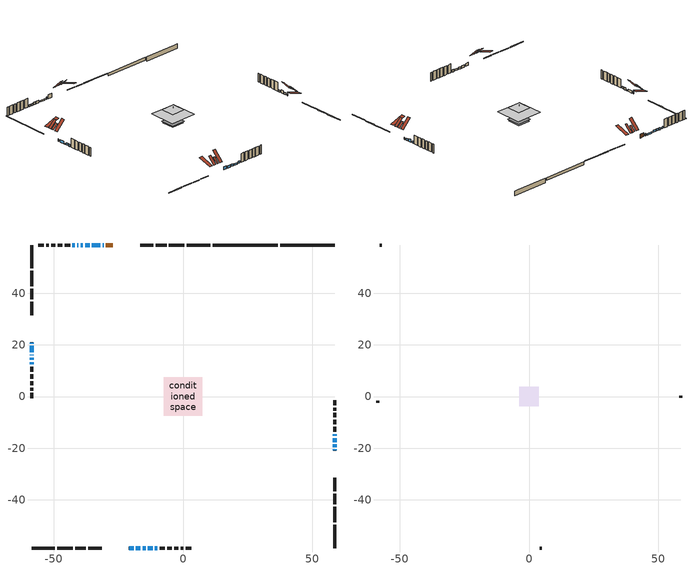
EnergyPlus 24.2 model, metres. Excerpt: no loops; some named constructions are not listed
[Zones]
conditioned space
 floor adiabatic (AdiabaticFloorConstruction): -7.46,-7.46 -7.46,7.46 7.46,7.46 7.46,-7.46 z2.75
 floor foundation (Slab1 construction): -3.57,-3.57 -3.57,3.57 3.57,3.57 3.57,-3.57 z-2.13
 floor foundation (Slab1 construction 1): -3.91,-3.91 -3.91,3.91 3.91,3.91 3.91,-3.91 z-1.22
 wall outside (RimJoist1 construction): 10.52,58.71 1.49,58.71 / -58.71,-58.71 -49.68,-58.71 / -58.71,58.71 -58.71,49.68 / 58.71,-58.71 58.71,-49.68 z0.31:0.61
 wall outside (RimJoist2 construction): 0.56,58.71 -5.44,58.71 / -48.75,-58.71 -42.75,-58.71 / -58.71,48.75 -58.71,42.75 / 58.71,-48.75 58.71,-42.75 z0.31:0.61
 wall outside (RimJoist3 construction): -6.36,58.71 -10.52,58.71 / -41.82,-58.71 -37.67,-58.71 / -58.71,41.82 -58.71,37.67 / 58.71,-41.82 58.71,-37.67 z0.31:0.61
 wall outside (RimJoist4 construction): -11.45,58.71 -16.63,58.71 / -36.74,-58.71 -31.55,-58.71 / -58.71,36.74 -58.71,31.55 / 58.71,-36.74 58.71,-31.55 z0.31:0.61
 wall outside (AdiabaticWallConstruction 1): -27.26,58.71 -29.85,58.71 z0.31:2.34
 wall outside (AdiabaticWallConstruction): 58.71,-20.93 58.71,-20.52 / -40.5,58.71 -41.01,58.71 / 58.71,-15.3 58.71,-14.59 / -41.94,58.71 -42.86,58.71 z0.31:1.38; -30.77,58.71 -31.19,58.71 / -58.71,20.93 -58.71,20.51 / -36.2,58.71 -37.83,58.71 / -38.76,58.71 -39.57,58.71 / -58.71,19.58 -58.71,17.14 / -18.22,-58.71 -16.59,-58.71 / -58.71,13.33 -58.71,12.51 / -10.86,-58.71 -10.02,-58.71 z0.31:1.53; 58.71,-19.59 58.71,-18.58 / -58.71,15.02 -58.71,14.26 z0.31:1.48; 58.71,-17.65 58.71,-16.23 / -20.93,-58.71 -19.15,-58.71 z0.31:1.89; -32.12,58.71 -35.27,58.71 z0.31:1.02; -58.71,16.21 -58.71,15.95 z0.31:0.7; -15.66,-58.71 -14.49,-58.71 z0.31:1.43; -13.57,-58.71 -11.79,-58.71 z0.31:1.17
 wall outside (Wall1 construction): -43.78,58.71 -45.81,58.71 / -9.1,-58.71 -7.07,-58.71 / -58.71,11.59 -58.71,9.56 / 58.71,-13.66 58.71,-11.63 z0.31:5.19
 wall outside (Wall2 construction): -46.74,58.71 -48.49,58.71 / -6.14,-58.71 -4.39,-58.71 / -58.71,8.63 -58.71,6.88 / 58.71,-10.7 58.71,-8.95 z0.31:5.19
 wall outside (Wall3 construction): -49.42,58.71 -51.05,58.71 / -3.46,-58.71 -1.83,-58.71 / -58.71,5.95 -58.71,4.32 / 58.71,-8.02 58.71,-6.39 z0.31:5.19
 wall outside (Wall4 construction): -51.98,58.71 -53.06,58.71 / -0.9,-58.71 0.18,-58.71 / -58.71,3.39 -58.71,2.31 / 58.71,-5.46 58.71,-4.38 z0.31:5.19
 wall outside (Wall5 construction): -53.99,58.71 -56.05,58.71 / 1.11,-58.71 3.17,-58.71 / -58.71,1.38 -58.71,-0.68 / 58.71,-3.45 58.71,-1.39 z0.31:5.19
 wall foundation (FoundationWall1 construction): 37.68,58.71,-2.13 37.68,58.71,0.31 56.61,58.71,0.31 56.61,58.71,0.26 58.71,58.71,0.26 58.71,58.71,-2.13
 wall foundation (FoundationWall2 construction): 36.75,58.71 11.45,58.71 z-1.22:0.3
 window (WindowConstruction): 58.71,-20.93 58.71,-20.52 z0.31:1.38
 window (WindowConstruction 17): -30.77,58.71 -31.19,58.71 z0.31:1.53
 window (WindowConstruction 18): -58.71,20.93 -58.71,20.51 z0.31:1.53
 window (WindowConstruction 7): 58.71,-19.59 58.71,-18.58 z0.31:1.48
 window (WindowConstruction 8): 58.71,-17.65 58.71,-16.23 z0.31:1.89
 window (WindowConstruction 9): -32.12,58.71 -35.27,58.71 z0.31:1.02
 window (WindowConstruction 10): -36.2,58.71 -37.83,58.71 z0.31:1.53
 window (WindowConstruction 11): -38.76,58.71 -39.57,58.71 z0.31:1.53
 window (WindowConstruction 1): -40.5,58.71 -41.01,58.71 z0.31:1.38
 window (WindowConstruction 12): -58.71,19.58 -58.71,17.14 z0.31:1.53
 window (WindowConstruction 13): -20.93,-58.71 -19.15,-58.71 z0.31:1.89
 window (WindowConstruction 14): 58.71,-15.3 58.71,-14.59 z0.31:1.38
 window (WindowConstruction 15): -18.22,-58.71 -16.59,-58.71 z0.31:1.53
 window (WindowConstruction 19): -58.71,16.21 -58.71,15.95 z0.31:0.7
 window (WindowConstruction 2): -41.94,58.71 -42.85,58.71 z0.31:1.38
 window (WindowConstruction 3): -58.71,15.02 -58.71,14.26 z0.31:1.48
 window (WindowConstruction 4): -58.71,13.33 -58.71,12.52 z0.31:1.53
 window (WindowConstruction 5): -15.66,-58.71 -14.5,-58.71 z0.31:1.43
 window (WindowConstruction 6): -13.57,-58.71 -11.79,-58.71 z0.31:1.17
 window (WindowConstruction 16): -10.86,-58.71 -10.02,-58.71 z0.31:1.53
 door (Door): -27.26,58.71 -29.85,58.71 z0.31:2.34
 ceiling adiabatic (AdiabaticFloorConstruction): 7.46,-7.46 7.46,7.46 -7.46,7.46 -7.46,-7.46 z2.75
 roof outside (Roof2 construction): -21.76,58.71,5.19 -21.76,55.05,8.84 -20.47,55.05,8.84 -20.47,58.71,5.19; -26.42,-58.71,5.19 -26.42,-55.05,8.84 -27.72,-55.05,8.84 -27.72,-58.71,5.19; -58.71,26.42,5.19 -55.05,26.42,8.84 -55.05,27.72,8.84 -58.71,27.72,5.19; 58.71,-26.42,5.19 55.05,-26.42,8.84 55.05,-27.72,8.84 58.71,-27.72,5.19
 roof outside (Roof3 construction): -23.63,58.71,5.19 -23.63,56.07,7.83 -22.69,56.07,7.83 -22.69,58.71,5.19; -24.56,-58.71,5.19 -24.56,-56.07,7.83 -25.49,-56.07,7.83 -25.49,-58.71,5.19; -58.71,24.56,5.19 -56.07,24.56,7.83 -56.07,25.49,7.83 -58.71,25.49,5.19; 58.71,-24.56,5.19 56.07,-24.56,7.83 56.07,-25.49,7.83 58.71,-25.49,5.19
attic - vented
 floor to conditioned space (Floor1 construction Reversed): -3.86,-3.86 -3.86,3.86 3.86,3.86 3.86,-3.86 z5.19
 floor to conditioned space (Floor2 construction Reversed): -2.48,-2.48 -2.48,2.48 2.48,2.48 2.48,-2.48 z5.19
 floor to conditioned space (Floor3 construction Reversed): -1.67,-1.67 -1.67,1.67 1.67,1.67 1.67,-1.67 z5.19
 wall outside (Wall6 construction): -56.98,58.71 -57.78,58.71 / 4.1,-58.71 4.9,-58.71 / -58.71,-1.61 -58.71,-2.41 / 58.71,-0.46 58.71,0.34 z0.31:5.19
 roof outside (Roof1 construction): -19.54,58.71,5.19 -19.54,51.2,7.69 -17.56,51.2,7.69 -17.56,58.71,5.19; -28.64,-58.71,5.19 -28.64,-51.2,7.69 -30.62,-51.2,7.69 -30.62,-58.71,5.19; -58.71,28.64,5.19 -51.2,28.64,7.69 -51.2,30.62,7.69 -58.71,30.62,5.19; 58.71,-28.64,5.19 51.2,-28.64,7.69 51.2,-30.62,7.69 58.71,-30.62,5.19
 roof outside (Roof4 construction): -26.33,58.71,5.19 -26.33,53.69,10.21 -24.56,53.69,10.21 -24.56,58.71,5.19; -21.86,-58.71,5.19 -21.86,-53.69,10.21 -23.63,-53.69,10.21 -23.63,-58.71,5.19; -58.71,21.86,5.19 -53.69,21.86,10.21 -53.69,23.63,10.21 -58.71,23.63,5.19; 58.71,-21.86,5.19 53.69,-21.86,10.21 53.69,-23.63,10.21 58.71,-23.63,5.19
[Schedule:Day:Interval]
clothes dryer exhaust 0 schedule day: No, 01:00, 0.123457, 02:00, 0.0740741, 03:00, 0.0493827, 04:00, 0.0246914, 05:00, 0.0493827, 06:00, 0.0740741, 07:00, 0.197531, 08:00, 0.395062, 09:00, 0.592593, 10:00, 0.839506, 11:00, 0.962963, 12:00, 1, 13:00, 0.91358, 14:00, 0.82716, 15:00, 0.716049, 16:00, 0.753086, 17:00, 0.679012, 18:00, 0.666667, 20:00, 0.62963, 21:00, 0.641975, 22:00, 0.666667, 23:00, 0.54321, 24:00, 0.296296
clothes dryer exhaust 0 schedule default day; cooling season schedule day; cooling season schedule day 2; cooling season schedule default day; exterior lighting schedule default day; natural vent schedule default day: No, 24:00, 0
cooling season schedule day 1: No, 24:00, 1
exterior lighting schedule day 10: No, 01:00, 0.552381, 03:00, 0.510952, 05:00, 0.483333, 06:00, 0.538571, 07:00, 0.607619, 08:00, 0.56619, 09:00, 0.428095, 10:00, 0.345238, 12:00, 0.331429, 13:00, 0.345238, 14:00, 0.386667, 15:00, 0.414286, 16:00, 0.483333, 17:00, 0.607619, 18:00, 0.773333, 19:00, 0.88381, 20:00, 0.939048, 21:00, 0.966667, 22:00, 0.897619, 23:00, 0.773333, 24:00, 0.649048
exterior lighting schedule day 11: No, 01:00, 0.571429, 03:00, 0.528571, 05:00, 0.5, 06:00, 0.557143, 07:00, 0.628571, 08:00, 0.585714, 09:00, 0.442857, 10:00, 0.357143, 12:00, 0.342857, 13:00, 0.357143, 14:00, 0.4, 15:00, 0.428571, 16:00, 0.5, 17:00, 0.628571, 18:00, 0.8, 19:00, 0.914286, 20:00, 0.971429, 21:00, 1, 22:00, 0.928571, 23:00, 0.8, 24:00, 0.671429
exterior lighting schedule day 5: No, 01:00, 0.380952, 03:00, 0.352381, 05:00, 0.333333, 06:00, 0.371429, 07:00, 0.419048, 08:00, 0.390476, 09:00, 0.295238, 10:00, 0.238095, 12:00, 0.228571, 13:00, 0.238095, 14:00, 0.266667, 15:00, 0.285714, 16:00, 0.333333, 17:00, 0.419048, 18:00, 0.533333, 19:00, 0.609524, 20:00, 0.647619, 21:00, 0.666667, 22:00, 0.619048, 23:00, 0.533333, 24:00, 0.447619
exterior lighting schedule day 6: No, 01:00, 0.390476, 03:00, 0.36119, 05:00, 0.341667, 06:00, 0.380714, 07:00, 0.429524, 08:00, 0.400238, 09:00, 0.302619, 10:00, 0.244048, 12:00, 0.234286, 13:00, 0.244048, 14:00, 0.273333, 15:00, 0.292857, 16:00, 0.341667, 17:00, 0.429524, 18:00, 0.546667, 19:00, 0.624762, 20:00, 0.66381, 21:00, 0.683333, 22:00, 0.634524, 23:00, 0.546667, 24:00, 0.45881
exterior lighting schedule day 7: No, 01:00, 0.419048, 03:00, 0.387619, 05:00, 0.366667, 06:00, 0.408571, 07:00, 0.460952, 08:00, 0.429524, 09:00, 0.324762, 10:00, 0.261905, 12:00, 0.251429, 13:00, 0.261905, 14:00, 0.293333, 15:00, 0.314286, 16:00, 0.366667, 17:00, 0.460952, 18:00, 0.586667, 19:00, 0.670476, 20:00, 0.712381, 21:00, 0.733333, 22:00, 0.680952, 23:00, 0.586667, 24:00, 0.492381
exterior lighting schedule day 8: No, 01:00, 0.466667, 03:00, 0.431667, 05:00, 0.408333, 06:00, 0.455, 07:00, 0.513333, 08:00, 0.478333, 09:00, 0.361667, 10:00, 0.291667, 12:00, 0.28, 13:00, 0.291667, 14:00, 0.326667, 15:00, 0.35, 16:00, 0.408333, 17:00, 0.513333, 18:00, 0.653333, 19:00, 0.746667, 20:00, 0.793333, 21:00, 0.816667, 22:00, 0.758333, 23:00, 0.653333, 24:00, 0.548333
exterior lighting schedule day 9: No, 01:00, 0.509524, 03:00, 0.47131, 05:00, 0.445833, 06:00, 0.496786, 07:00, 0.560476, 08:00, 0.522262, 09:00, 0.394881, 10:00, 0.318452, 12:00, 0.305714, 13:00, 0.318452, 14:00, 0.356667, 15:00, 0.382143, 16:00, 0.445833, 17:00, 0.560476, 18:00, 0.713333, 19:00, 0.815238, 20:00, 0.86619, 21:00, 0.891667, 22:00, 0.827976, 23:00, 0.713333, 24:00, 0.59869
[Schedule:Week:Daily]
clothes dryer exhaust 0 schedule Week Rule - Jan1-Dec31: clothes dryer exhaust 0 schedule day, clothes dryer exhaust 0 schedule day, clothes dryer exhaust 0 schedule day, clothes dryer exhaust 0 schedule day, clothes dryer exhaust 0 schedule day, clothes dryer exhaust 0 schedule day, clothes dryer exhaust 0 schedule day, clothes dryer exhaust 0 schedule default day, clothes dryer exhaust 0 schedule default day, clothes dryer exhaust 0 schedule default day, clothes dryer exhaust 0 schedule default day, clothes dryer exhaust 0 schedule default day
cooling season schedule Week Rule - Jan1-Apr28: cooling season schedule day, cooling season schedule day, cooling season schedule day, cooling season schedule day, cooling season schedule day, cooling season schedule day, cooling season schedule day, cooling season schedule default day, cooling season schedule default day, cooling season schedule default day, cooling season schedule default day, cooling season schedule default day
cooling season schedule Week Rule - Apr29-May5: cooling season schedule day, cooling season schedule day, cooling season schedule day 1, cooling season schedule day 1, cooling season schedule day 1, cooling season schedule day 1, cooling season schedule day 1, cooling season schedule default day, cooling season schedule default day, cooling season schedule default day, cooling season schedule default day, cooling season schedule default day
cooling season schedule Week Rule - May6-Sep29: cooling season schedule day 1, cooling season schedule day 1, cooling season schedule day 1, cooling season schedule day 1, cooling season schedule day 1, cooling season schedule day 1, cooling season schedule day 1, cooling season schedule default day, cooling season schedule default day, cooling season schedule default day, cooling season schedule default day, cooling season schedule default day
cooling season schedule Week Rule - Sep30-Oct6: cooling season schedule day 1, cooling season schedule day 2, cooling season schedule day 2, cooling season schedule day 2, cooling season schedule day 2, cooling season schedule day 2, cooling season schedule day 2, cooling season schedule default day, cooling season schedule default day, cooling season schedule default day, cooling season schedule default day, cooling season schedule default day
cooling season schedule Week Rule - Oct7-Dec31: cooling season schedule day 2, cooling season schedule day 2, cooling season schedule day 2, cooling season schedule day 2, cooling season schedule day 2, cooling season schedule day 2, cooling season schedule day 2, cooling season schedule default day, cooling season schedule default day, cooling season schedule default day, cooling season schedule default day, cooling season schedule default day
exterior lighting schedule Week Rule - Jun3-Jun30: exterior lighting schedule day 5, exterior lighting schedule day 5, exterior lighting schedule day 5, exterior lighting schedule day 5, exterior lighting schedule day 5, exterior lighting schedule day 5, exterior lighting schedule day 5, exterior lighting schedule default day, exterior lighting schedule default day, exterior lighting schedule default day, exterior lighting schedule default day, exterior lighting schedule default day
exterior lighting schedule Week Rule - Jul1-Jul28: exterior lighting schedule day 6, exterior lighting schedule day 6, exterior lighting schedule day 6, exterior lighting schedule day 6, exterior lighting schedule day 6, exterior lighting schedule day 6, exterior lighting schedule day 6, exterior lighting schedule default day, exterior lighting schedule default day, exterior lighting schedule default day, exterior lighting schedule default day, exterior lighting schedule default day
exterior lighting schedule Week Rule - Jul29-Aug4: exterior lighting schedule day 6, exterior lighting schedule day 6, exterior lighting schedule day 6, exterior lighting schedule day 7, exterior lighting schedule day 7, exterior lighting schedule day 7, exterior lighting schedule day 7, exterior lighting schedule default day, exterior lighting schedule default day, exterior lighting schedule default day, exterior lighting schedule default day, exterior lighting schedule default day
exterior lighting schedule Week Rule - Aug5-Aug25: exterior lighting schedule day 7, exterior lighting schedule day 7, exterior lighting schedule day 7, exterior lighting schedule day 7, exterior lighting schedule day 7, exterior lighting schedule day 7, exterior lighting schedule day 7, exterior lighting schedule default day, exterior lighting schedule default day, exterior lighting schedule default day, exterior lighting schedule default day, exterior lighting schedule default day
exterior lighting schedule Week Rule - Aug26-Sep1: exterior lighting schedule day 7, exterior lighting schedule day 7, exterior lighting schedule day 7, exterior lighting schedule day 7, exterior lighting schedule day 7, exterior lighting schedule day 7, exterior lighting schedule day 8, exterior lighting schedule default day, exterior lighting schedule default day, exterior lighting schedule default day, exterior lighting schedule default day, exterior lighting schedule default day
exterior lighting schedule Week Rule - Sep2-Sep29: exterior lighting schedule day 8, exterior lighting schedule day 8, exterior lighting schedule day 8, exterior lighting schedule day 8, exterior lighting schedule day 8, exterior lighting schedule day 8, exterior lighting schedule day 8, exterior lighting schedule default day, exterior lighting schedule default day, exterior lighting schedule default day, exterior lighting schedule default day, exterior lighting schedule default day
exterior lighting schedule Week Rule - Sep30-Oct6: exterior lighting schedule day 8, exterior lighting schedule day 9, exterior lighting schedule day 9, exterior lighting schedule day 9, exterior lighting schedule day 9, exterior lighting schedule day 9, exterior lighting schedule day 9, exterior lighting schedule default day, exterior lighting schedule default day, exterior lighting schedule default day, exterior lighting schedule default day, exterior lighting schedule default day
exterior lighting schedule Week Rule - Oct7-Oct27: exterior lighting schedule day 9, exterior lighting schedule day 9, exterior lighting schedule day 9, exterior lighting schedule day 9, exterior lighting schedule day 9, exterior lighting schedule day 9, exterior lighting schedule day 9, exterior lighting schedule default day, exterior lighting schedule default day, exterior lighting schedule default day, exterior lighting schedule default day, exterior lighting schedule default day
exterior lighting schedule Week Rule - Oct28-Nov3: exterior lighting schedule day 9, exterior lighting schedule day 9, exterior lighting schedule day 9, exterior lighting schedule day 9, exterior lighting schedule day 10, exterior lighting schedule day 10, exterior lighting schedule day 10, exterior lighting schedule default day, exterior lighting schedule default day, exterior lighting schedule default day, exterior lighting schedule default day, exterior lighting schedule default day
exterior lighting schedule Week Rule - Nov4-Nov24: exterior lighting schedule day 10, exterior lighting schedule day 10, exterior lighting schedule day 10, exterior lighting schedule day 10, exterior lighting schedule day 10, exterior lighting schedule day 10, exterior lighting schedule day 10, exterior lighting schedule default day, exterior lighting schedule default day, exterior lighting schedule default day, exterior lighting schedule default day, exterior lighting schedule default day
exterior lighting schedule Week Rule - Nov25-Dec1: exterior lighting schedule day 10, exterior lighting schedule day 10, exterior lighting schedule day 10, exterior lighting schedule day 10, exterior lighting schedule day 10, exterior lighting schedule day 10, exterior lighting schedule day 11, exterior lighting schedule default day, exterior lighting schedule default day, exterior lighting schedule default day, exterior lighting schedule default day, exterior lighting schedule default day
exterior lighting schedule Week Rule - Dec2-Dec31: exterior lighting schedule day 11, exterior lighting schedule day 11, exterior lighting schedule day 11, exterior lighting schedule day 11, exterior lighting schedule day 11, exterior lighting schedule day 11, exterior lighting schedule day 11, exterior lighting schedule default day, exterior lighting schedule default day, exterior lighting schedule default day, exterior lighting schedule default day, exterior lighting schedule default day
natural vent schedule Week Rule - Jan1-Dec31: natural vent schedule default day, natural vent schedule default day, natural vent schedule default day, natural vent schedule default day, natural vent schedule default day, natural vent schedule default day, natural vent schedule default day, natural vent schedule default day, natural vent schedule default day, natural vent schedule default day, natural vent schedule default day, natural vent schedule default day
[Schedule:Year]
clothes dryer exhaust 0 schedule: clothes dryer exhaust 0 schedule Week Rule - Jan1-Dec31, 1, 1, 12, 31
cooling season schedule: cooling season schedule Week Rule - Jan1-Apr28, 1, 1, 4, 28, cooling season schedule Week Rule - Apr29-May5, 4, 29, 5, 5, cooling season schedule Week Rule - May6-Sep29, 5, 6, 9, 29, cooling season schedule Week Rule - Sep30-Oct6, 9, 30, 10, 6, cooling season schedule Week Rule - Oct7-Dec31, 10, 7, 12, 31
natural vent schedule: natural vent schedule Week Rule - Jan1-Dec31, 1, 1, 12, 31
